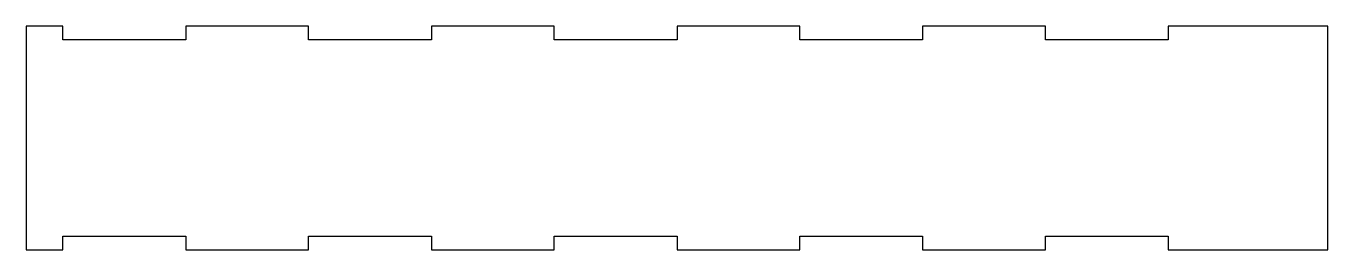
# Model space of a CAD drawing. Header units: millimetres. Extents: x -265 to 265, y -46 to 46.
import ezdxf

# ---------------------------------------------------------------- set-up
doc = ezdxf.new("R2010")
doc.units = ezdxf.units.MM

msp = doc.modelspace()

# ---------------------------------------------------------------- linework, layer by layer
msp.add_lwpolyline([(150, -40), (200, -40), (200, -45.55), (265, -45.55), (265, 45.55), (200, 45.55), (200, 40), (150, 40), (150, 45.55), (100, 45.55), (100, 40), (50, 40), (50, 45.55), (0, 45.55), (0, 40), (-50, 40), (-50, 45.55), (-100, 45.55), (-100, 40), (-150, 40), (-150, 45.55), (-200, 45.55), (-200, 40), (-250, 40), (-250, 45.55), (-265, 45.55), (-265, -45.55), (-250, -45.55), (-250, -40), (-200, -40), (-200, -45.55), (-150, -45.55), (-150, -40), (-100, -40), (-100, -45.55), (-50, -45.55), (-50, -40), (0, -40), (0, -45.55), (50, -45.55), (50, -40), (100, -40), (100, -45.55), (150, -45.55)], close=True)

doc.saveas('drawing.dxf')
